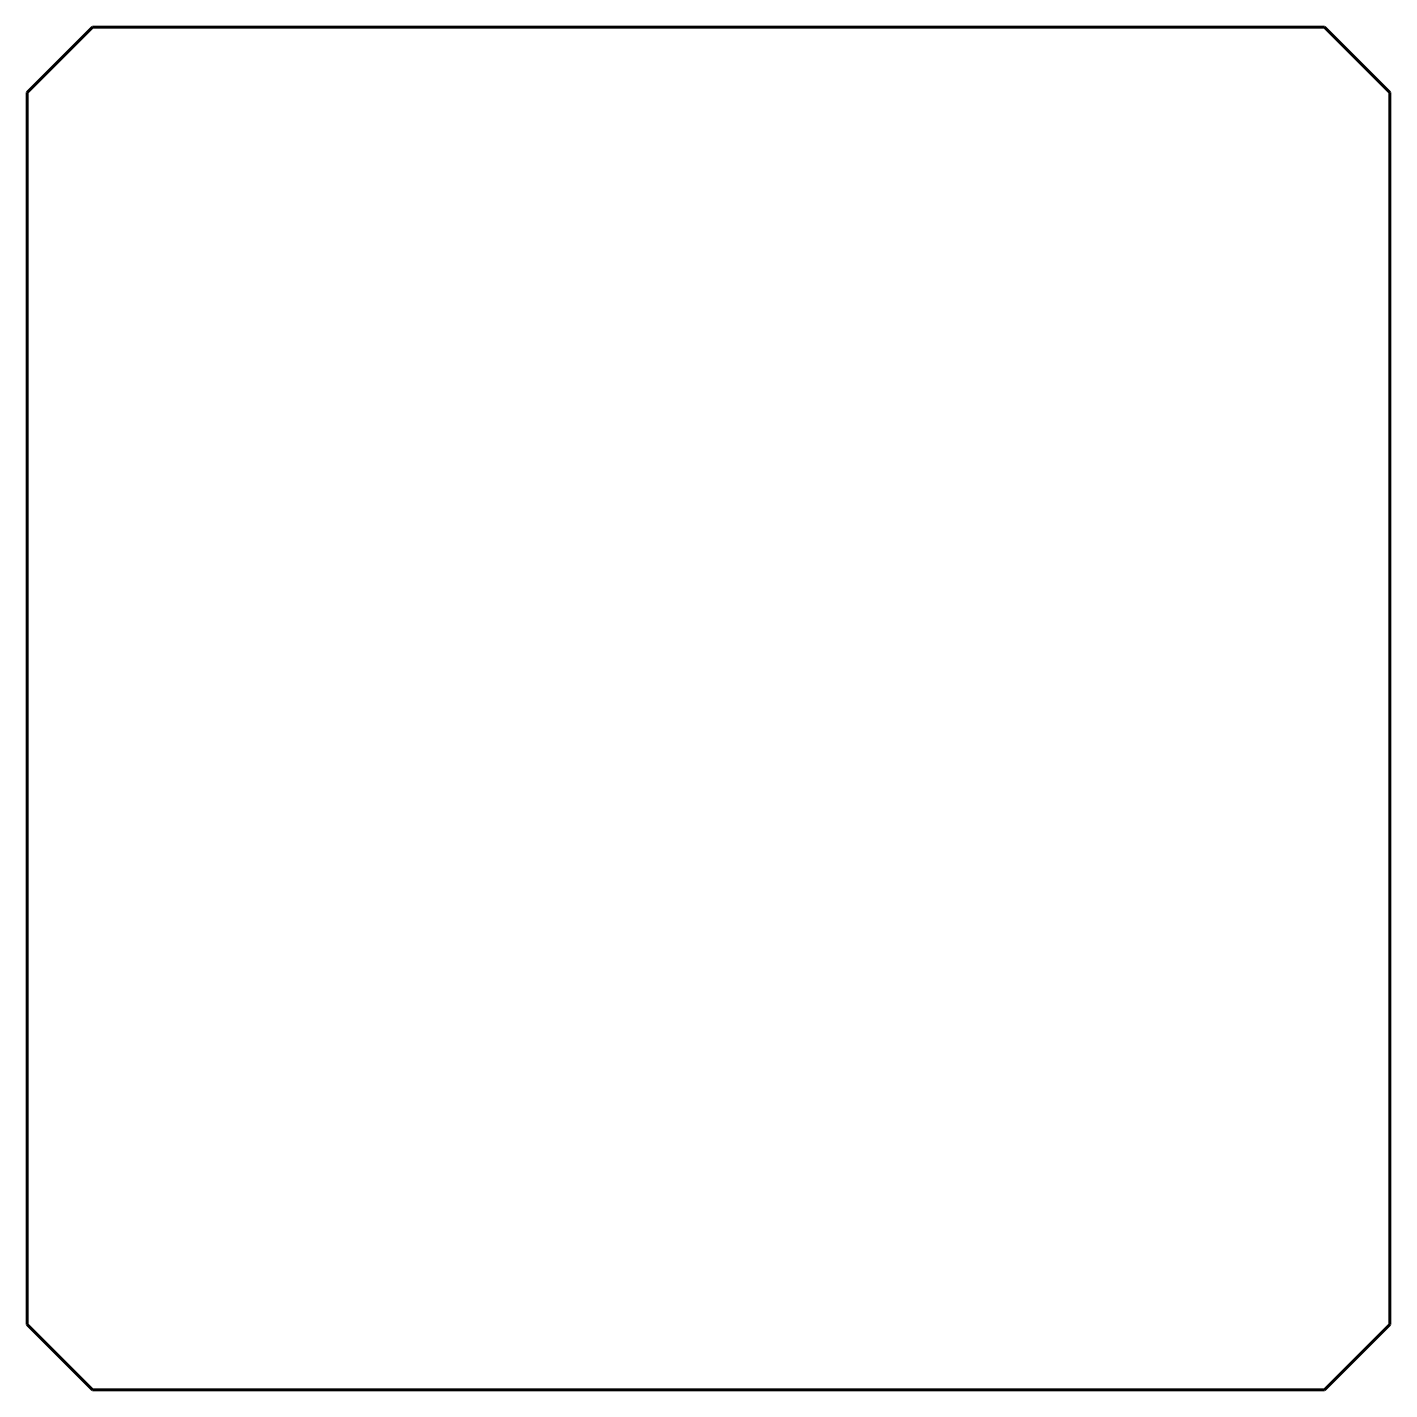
# Model space of a CAD drawing. Header units: millimetres. Extents: x -167 to 0, y -8 to 159.
import ezdxf

# ---------------------------------------------------------------- set-up
doc = ezdxf.new("R2010")
doc.units = ezdxf.units.MM
doc.linetypes.add('K5LT_BASIC', pattern=[0])

msp = doc.modelspace()

# ---------------------------------------------------------------- linework, layer by layer
at = {"color": 150, "linetype": 'K5LT_BASIC', "lineweight": 60, "true_color": 0x0080ff}
for p, q in [((-159, 159), (-167, 151)), ((-159, 159), (-8, 159)), ((0, 151), (-8, 159)), ((-167, 0), (-167, 151)), ((0, 151), (0, 0)), ((-8, -8), (0, 0)), ((-167, 0), (-159, -8)), ((-8, -8), (-159, -8))]:
    msp.add_line(p, q, dxfattribs=at)

doc.saveas('drawing.dxf')
